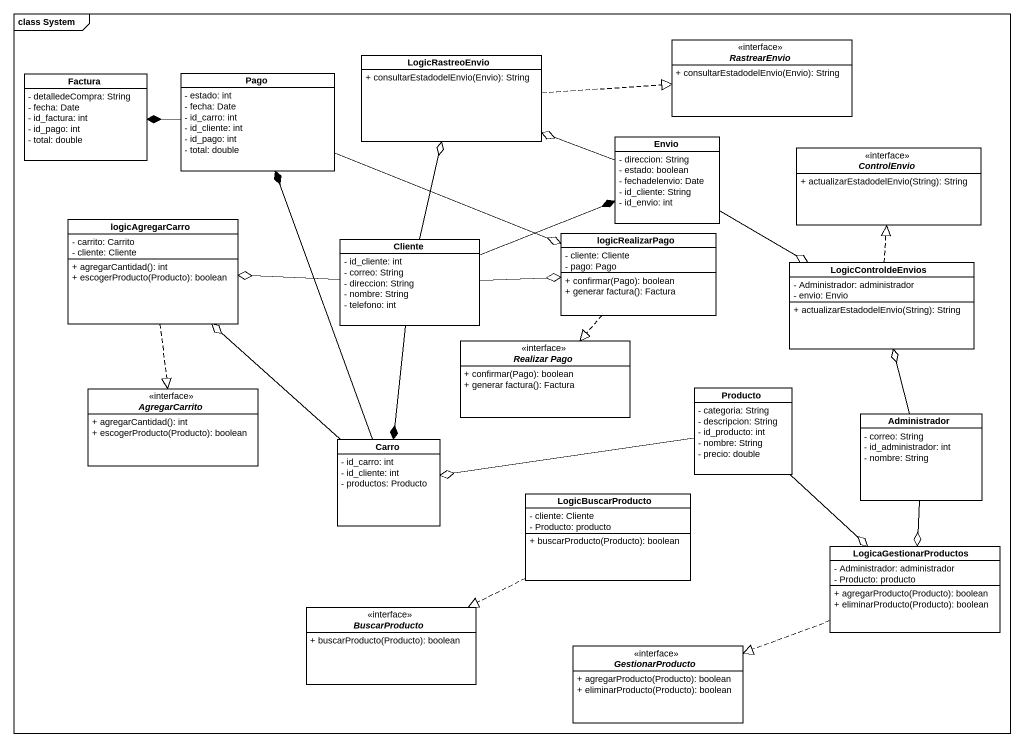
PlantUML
@startuml
mainframe class System
hide circle
hide empty members
skinparam classAttributeIconSize 0
interface RastrearEnvio {
  + consultarEstadodelEnvio(Envio): String
}
class Factura {
  - detalledeCompra: String
  - fecha: Date
  - id_factura: int
  - id_pago: int
  - total: double
}
class Pago {
  - estado: int
  - fecha: Date
  - id_carro: int
  - id_cliente: int
  - id_pago: int
  - total: double
}
class LogicRastreoEnvio {
  + consultarEstadodelEnvio(Envio): String
}
class Envio {
  - direccion: String
  - estado: boolean
  - fechadelenvio: Date
  - id_cliente: String
  - id_envio: int
}
interface ControlEnvio {
  + actualizarEstadodelEnvio(String): String
}
class logicAgregarCarro {
  - carrito: Carrito
  - cliente: Cliente
  + agregarCantidad(): int
  + escogerProducto(Producto): boolean
}
class logicRealizarPago {
  - cliente: Cliente
  - pago: Pago
  + confirmar(Pago): boolean
  + generar factura(): Factura
}
class Cliente {
  - id_cliente: int
  - correo: String
  - direccion: String
  - nombre: String
  - telefono: int
}
class LogicControldeEnvios {
  - Administrador: administrador
  - envio: Envio
  + actualizarEstadodelEnvio(String): String
}
interface "Realizar Pago" as Realizar_Pago {
  + confirmar(Pago): boolean
  + generar factura(): Factura
}
interface AgregarCarrito {
  + agregarCantidad(): int
  + escogerProducto(Producto): boolean
}
class Producto {
  - categoria: String
  - descripcion: String
  - id_producto: int
  - nombre: String
  - precio: double
}
class Administrador {
  - correo: String
  - id_administrador: int
  - nombre: String
}
class Carro {
  - id_carro: int
  - id_cliente: int
  - productos: Producto
}
class LogicBuscarProducto {
  - cliente: Cliente
  - Producto: producto
  + buscarProducto(Producto): boolean
}
class LogicaGestionarProductos {
  - Administrador: administrador
  - Producto: producto
  + agregarProducto(Producto): boolean
  + eliminarProducto(Producto): boolean
}
interface BuscarProducto {
  + buscarProducto(Producto): boolean
}
interface GestionarProducto {
  + agregarProducto(Producto): boolean
  + eliminarProducto(Producto): boolean
}
Pago -left-* Factura
Pago -right-o logicRealizarPago
LogicRastreoEnvio .right.|> RastrearEnvio
Envio -left-o LogicRastreoEnvio
Envio -right-o LogicControldeEnvios
logicAgregarCarro ..|> AgregarCarrito
logicRealizarPago ..|> Realizar_Pago
Cliente -up-o LogicRastreoEnvio
Cliente -right-* Envio
Cliente -left-o logicAgregarCarro
Cliente -right-o logicRealizarPago
Cliente --* Carro
LogicControldeEnvios .up.|> ControlEnvio
Producto -left-o Carro
Producto --o LogicaGestionarProductos
Administrador -up-o LogicControldeEnvios
Administrador --o LogicaGestionarProductos
Carro -up-* Pago
Carro -up-o logicAgregarCarro
LogicBuscarProducto .left.|> BuscarProducto
LogicaGestionarProductos .left.|> GestionarProducto
@enduml
